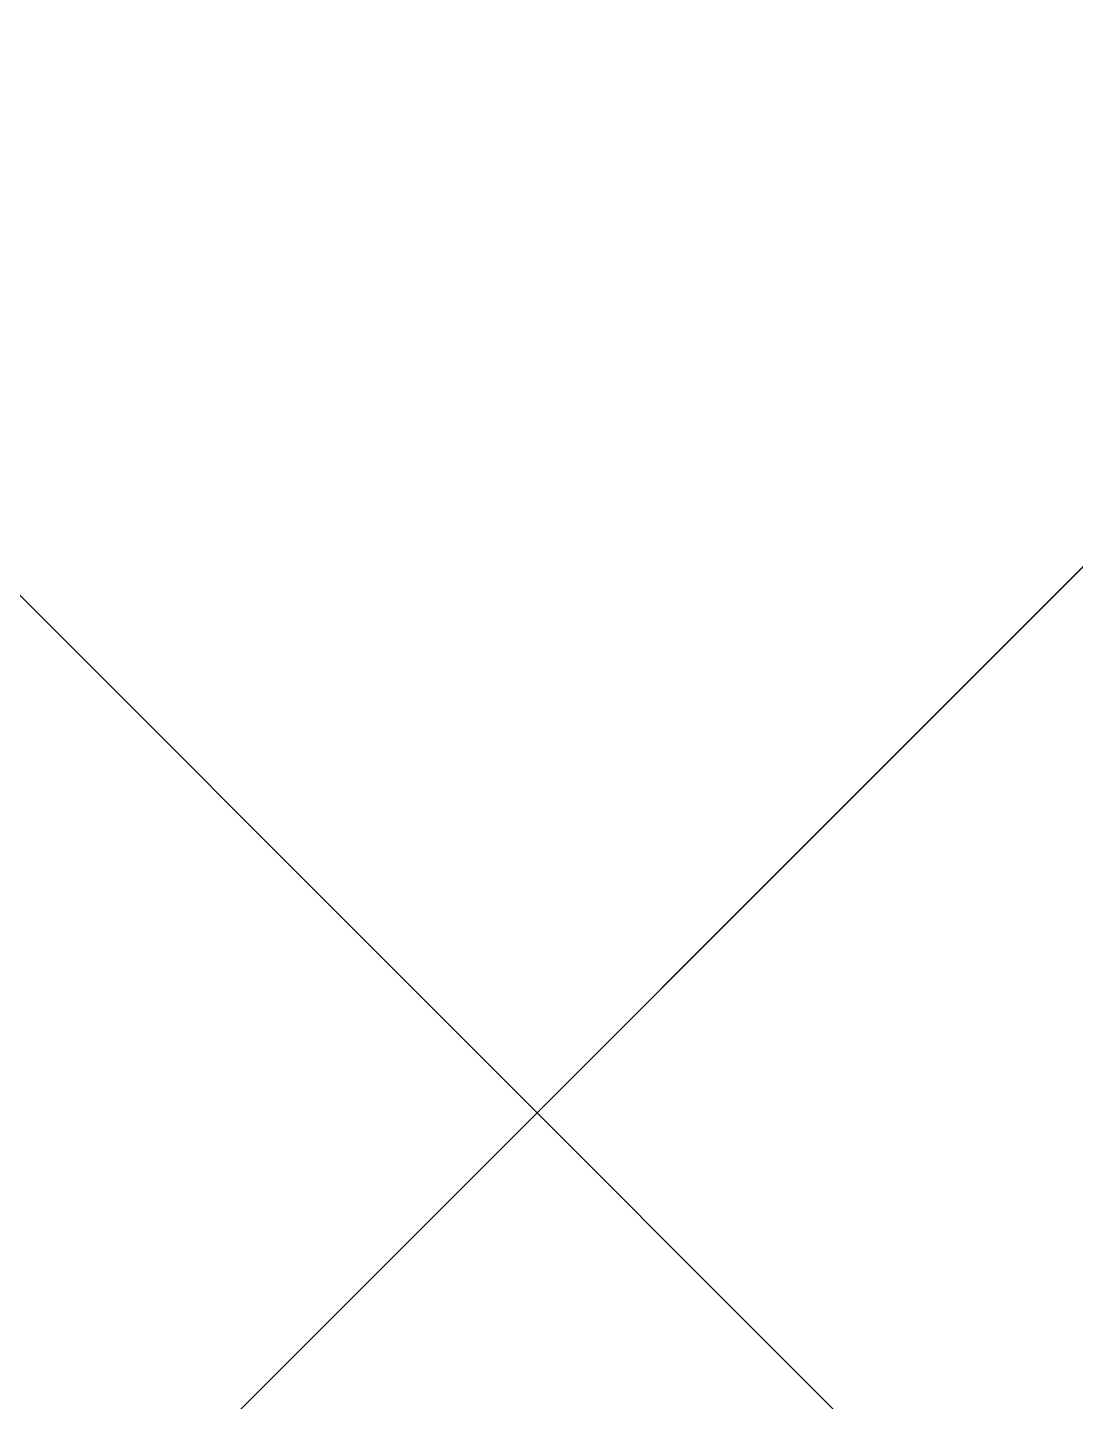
# Model space of a CAD drawing. Header units: metres. Extents: x 0 to 810, y 0 to 745.
# Drawn here: x 0.3364 to 0.6729, y 5.4073 to 5.8483 of the extents above; entities that cross this region are included whole.
import ezdxf

# ---------------------------------------------------------------- set-up
doc = ezdxf.new("R2010")
doc.units = ezdxf.units.M
doc.layers.add('forest', color=7, linetype='Continuous')

msp = doc.modelspace()

# ---------------------------------------------------------------- linework, layer by layer
at = {"layer": 'forest', "color": 164}
msp.add_lwpolyline([(0, 0), (2, 0), (4, 2), (4, 3), (3, 4), (2, 4), (2, 5), (1, 6), (0, 5), (0, 13), (1, 13), (2, 14), (1, 15), (1, 17), (0, 18), (0, 24), (2, 26), (1, 27), (0, 27), (0, 63), (63, 63)], dxfattribs=at)
msp.add_lwpolyline([(0, 0), (2, 0), (4, 2), (4, 3), (3, 4), (2, 4), (2, 5), (1, 6), (0, 5), (0, 13), (1, 13), (2, 14), (1, 15), (1, 17), (0, 18), (0, 24), (2, 26), (1, 27), (0, 27), (0, 63), (63, 63)], dxfattribs=at)
msp.add_lwpolyline([(0, 0), (2, 0), (4, 2), (4, 3), (3, 4), (2, 4), (2, 5), (1, 6), (0, 5), (0, 13), (1, 13), (2, 14), (1, 15), (1, 17), (0, 18), (0, 24), (2, 26), (1, 27), (0, 27), (0, 63), (63, 63)], dxfattribs=at)
msp.add_lwpolyline([(0, 0), (2, 0), (4, 2), (4, 3), (3, 4), (2, 4), (2, 5), (1, 6), (0, 5), (0, 13), (1, 13), (2, 14), (1, 15), (1, 17), (0, 18), (0, 24), (2, 26), (1, 27), (0, 27), (0, 63), (63, 63)], dxfattribs=at)
at = {"layer": 'forest', "color": 162}
msp.add_lwpolyline([(2, 0), (3, 0), (4, 1), (5, 1), (6, 2), (6, 3), (3, 6), (2, 5), (2, 4), (1, 3), (1, 5), (0, 6), (0, 63), (63, 63)], dxfattribs=at)
msp.add_lwpolyline([(2, 0), (3, 0), (4, 1), (5, 1), (6, 2), (6, 3), (3, 6), (2, 5), (2, 4), (1, 3), (1, 5), (0, 6), (0, 63), (63, 63)], dxfattribs=at)
msp.add_lwpolyline([(2, 0), (3, 0), (4, 1), (5, 1), (6, 2), (6, 3), (3, 6), (2, 5), (2, 4), (1, 3), (1, 5), (0, 6), (0, 63), (63, 63)], dxfattribs=at)
msp.add_lwpolyline([(2, 0), (3, 0), (4, 1), (5, 1), (6, 2), (6, 3), (3, 6), (2, 5), (2, 4), (1, 3), (1, 5), (0, 6), (0, 63), (63, 63)], dxfattribs=at)
at = {"layer": 'forest', "color": 192}
msp.add_lwpolyline([(10, 0), (11, 1), (9, 3), (8, 3), (7, 4), (4, 4), (3, 5), (1, 5), (0, 6), (0, 9), (1, 10), (1, 12), (2, 12), (3, 13), (3, 14), (2, 15), (1, 14), (0, 14), (0, 63), (63, 63)], dxfattribs=at)
msp.add_lwpolyline([(10, 0), (11, 1), (9, 3), (8, 3), (7, 4), (4, 4), (3, 5), (1, 5), (0, 6), (0, 9), (1, 10), (1, 12), (2, 12), (3, 13), (3, 14), (2, 15), (1, 14), (0, 14), (0, 63), (63, 63)], dxfattribs=at)
msp.add_lwpolyline([(10, 0), (11, 1), (9, 3), (8, 3), (7, 4), (4, 4), (3, 5), (1, 5), (0, 6), (0, 9), (1, 10), (1, 12), (2, 12), (3, 13), (3, 14), (2, 15), (1, 14), (0, 14), (0, 63), (63, 63)], dxfattribs=at)
msp.add_lwpolyline([(10, 0), (11, 1), (9, 3), (8, 3), (7, 4), (4, 4), (3, 5), (1, 5), (0, 6), (0, 9), (1, 10), (1, 12), (2, 12), (3, 13), (3, 14), (2, 15), (1, 14), (0, 14), (0, 63), (63, 63)], dxfattribs=at)
at = {"layer": 'forest', "color": 137}
msp.add_lwpolyline([(0, 4), (0, 5), (2, 7), (2, 9), (1, 10), (0, 9), (0, 63), (63, 63)], dxfattribs=at)
msp.add_lwpolyline([(0, 4), (0, 5), (2, 7), (2, 9), (1, 10), (0, 9), (0, 63), (63, 63)], dxfattribs=at)
msp.add_lwpolyline([(0, 4), (0, 5), (2, 7), (2, 9), (1, 10), (0, 9), (0, 63), (63, 63)], dxfattribs=at)
msp.add_lwpolyline([(0, 4), (0, 5), (2, 7), (2, 9), (1, 10), (0, 9), (0, 63), (63, 63)], dxfattribs=at)
at = {"layer": 'forest', "color": 169}
msp.add_lwpolyline([(0, 0), (0, 5), (1, 6), (1, 7), (0, 8), (0, 35), (1, 34), (2, 35), (2, 37)], dxfattribs=at)
msp.add_lwpolyline([(0, 0), (0, 5), (1, 6), (1, 7), (0, 8), (0, 35), (1, 34), (2, 35), (2, 37)], dxfattribs=at)
msp.add_lwpolyline([(0, 0), (0, 5), (1, 6), (1, 7), (0, 8), (0, 35), (1, 34), (2, 35), (2, 37)], dxfattribs=at)
msp.add_lwpolyline([(0, 0), (0, 5), (1, 6), (1, 7), (0, 8), (0, 35), (1, 34), (2, 35), (2, 37)], dxfattribs=at)
at = {"layer": 'forest', "color": 114}
msp.add_lwpolyline([(8, 3), (7, 3), (6, 4), (2, 4), (0, 6), (0, 12), (3, 12), (4, 11), (5, 11), (6, 12), (8, 12)], dxfattribs=at)
msp.add_lwpolyline([(8, 3), (7, 3), (6, 4), (2, 4), (0, 6), (0, 12), (3, 12), (4, 11), (5, 11), (6, 12), (8, 12)], dxfattribs=at)
msp.add_lwpolyline([(8, 3), (7, 3), (6, 4), (2, 4), (0, 6), (0, 12), (3, 12), (4, 11), (5, 11), (6, 12), (8, 12)], dxfattribs=at)
msp.add_lwpolyline([(8, 3), (7, 3), (6, 4), (2, 4), (0, 6), (0, 12), (3, 12), (4, 11), (5, 11), (6, 12), (8, 12)], dxfattribs=at)

doc.saveas('drawing.dxf')
